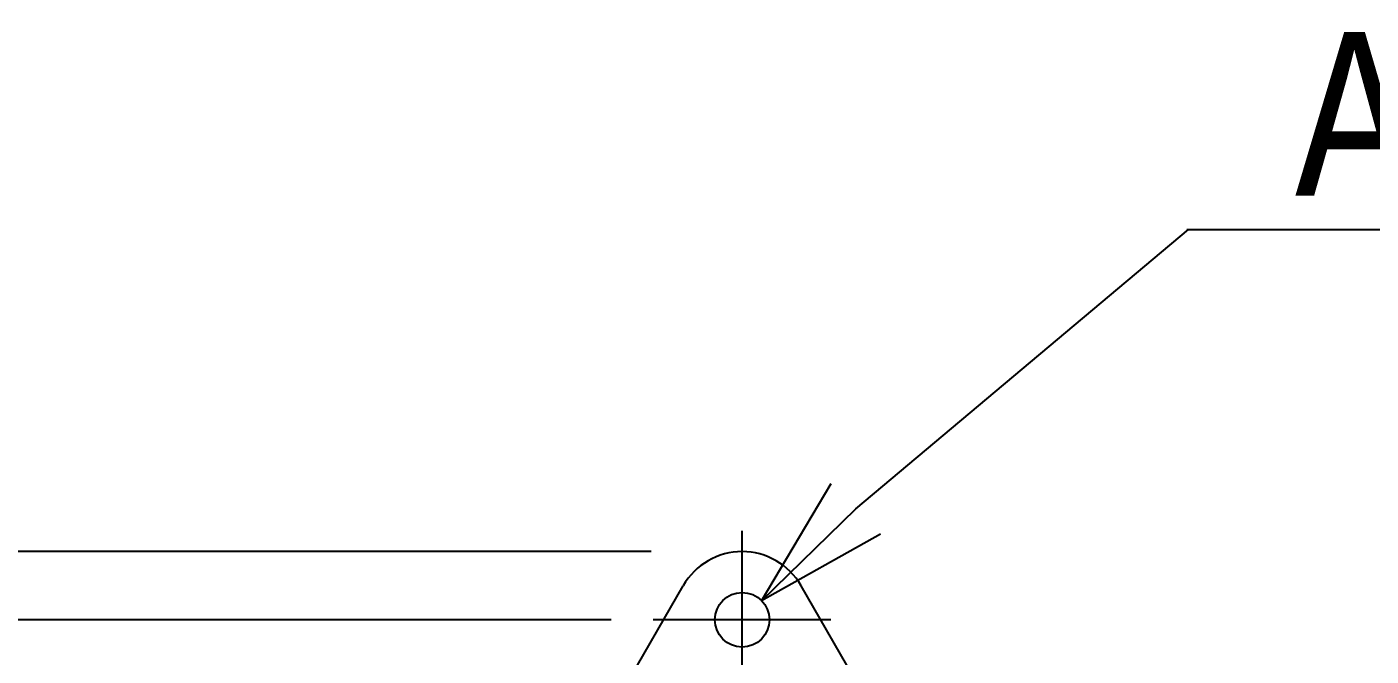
# Model space of a CAD drawing. Header units: millimetres. Extents: x 0 to 2376, y 0 to 1680.
# Drawn here: x 448.1 to 744.1, y 1408.5 to 1547.1 of the extents above; entities that cross this region are included whole.
import ezdxf

# ---------------------------------------------------------------- set-up
doc = ezdxf.new("R2010")
doc.units = ezdxf.units.MM
doc.header["$LTSCALE"] = 4
doc.linetypes.add('CENTER', pattern=[25, 20, -1.5, 2, -1.5])
for name, color, linetype in [('DETAIL', 4, 'Continuous'), ('NOTE', 2, 'Continuous'), ('SIZE', 3, 'Continuous')]:
    doc.layers.add(name, color=color, linetype=linetype)
doc.styles.get("Standard").update_dxf_attribs({"font": 'monotxt.shx', "width": 0.83, "bigfont": 'extfont.shx'})

# ---------------------------------------------------------------- blocks, each defined once
blk = doc.blocks.new('_Open30')
at = {"color": 0, "linetype": 'ByBlock', "lineweight": -2}
for p, q in [((-1, 0.268), (0, 0)), ((0, 0), (-1, -0.268)), ((0, 0), (-1, 0))]:
    blk.add_line(p, q, dxfattribs=at)

msp = doc.modelspace()

# ---------------------------------------------------------------- linework, layer by layer
at = {"layer": 'DETAIL', "color": 4, "linetype": 'CENTER'}
for p, q in [((605.56, 1396.98), (605.56, 1436.11)), ((625.12, 1416.55), (585.99, 1416.55))]:
    msp.add_line(p, q, dxfattribs=at)
at = {"layer": 'DETAIL'}
for p, q in [((577.34, 1397.67), (592.57, 1424.05)), ((633.78, 1397.67), (618.55, 1424.05))]:
    msp.add_line(p, q, dxfattribs=at)
msp.add_circle((605.56, 1416.55), 6, dxfattribs=at)
msp.add_arc((605.56, 1416.55), 15, 30, 150, dxfattribs=at)
at = {"layer": 'NOTE'}
for p, q in [((630.61, 1440.99), (703.88, 1502.47)), ((703.5, 1502.47), (953.67, 1502.47))]:
    msp.add_line(p, q, dxfattribs=at)
at = {"layer": 'SIZE'}
for p, q in [((585.56, 1431.55), (193.16, 1431.55)), ((576.69, 1416.55), (288.61, 1416.55))]:
    msp.add_line(p, q, dxfattribs=at)

# ---------------------------------------------------------------- block references
at = {"layer": 'NOTE', "xscale": 29.00000000000027, "yscale": 29.00000000000027, "zscale": 29.00000000000027, "rotation": 224.2950914471899}
msp.add_blockref('_Open30', (609.85, 1420.74), dxfattribs=at)

# ---------------------------------------------------------------- texts
at = {"layer": 'NOTE', "width": 0.83}
msp.add_text('AH 4x%%C12', height=36, dxfattribs=at).set_placement((727.39, 1509.94))

doc.saveas('drawing.dxf')
